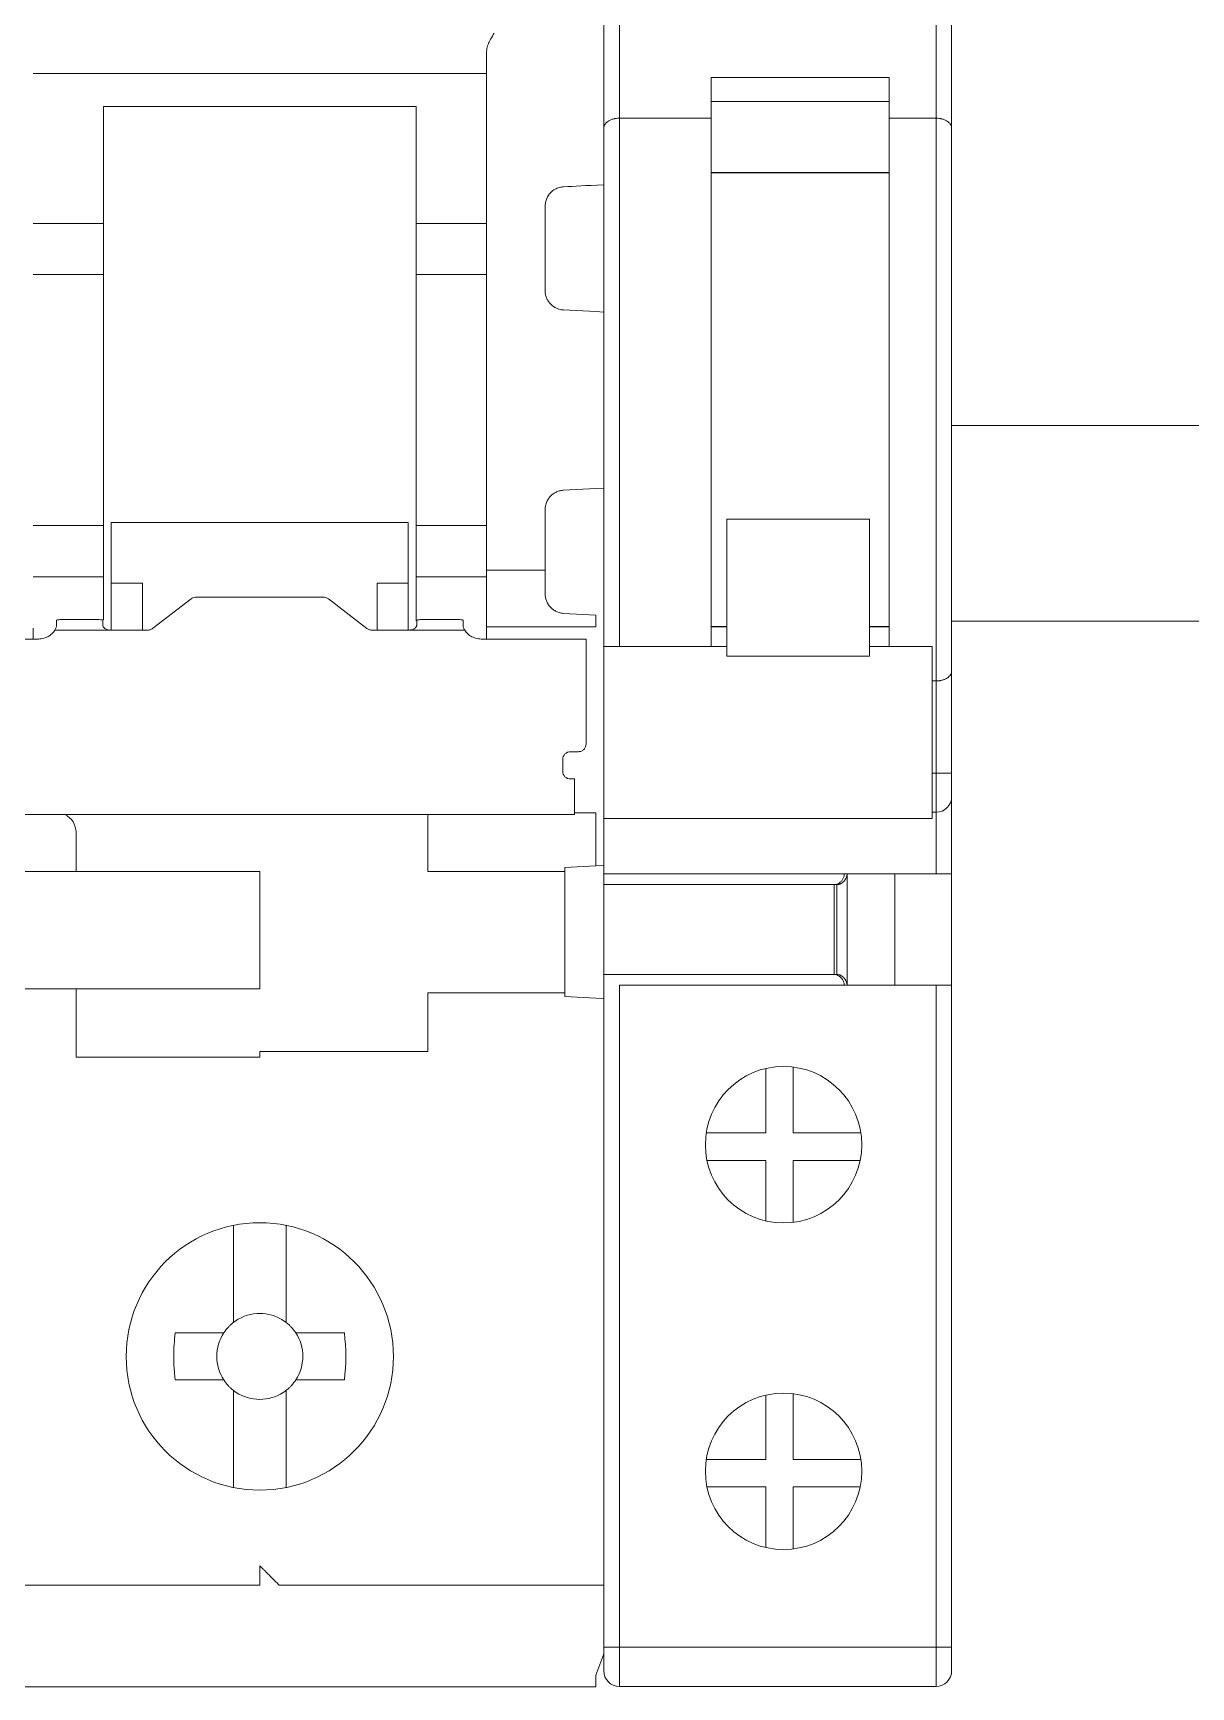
# Model space of a CAD drawing. Header units: millimetres. Extents: x 4137 to 6698, y 1400 to 3585.
# Drawn here: x 4704.85 to 4734.47, y 2326.03 to 2368.31 of the extents above; entities that cross this region are included whole.
import ezdxf

# ---------------------------------------------------------------- set-up
doc = ezdxf.new("R2010")
doc.units = ezdxf.units.MM
doc.layers.add('000-PI-Oprema', color=30, linetype='Continuous', lineweight=5)
doc.layers.add('002-PI-Kabelska kanalica', color=150, linetype='Continuous')

msp = doc.modelspace()

# ---------------------------------------------------------------- linework, layer by layer
at = {"layer": '000-PI-Oprema', "color": 0, "linetype": 'ByBlock', "lineweight": 0}
for p, q in [((4719.448, 2365.88), (4719.448, 2392.491)), ((4719.848, 2366.135), (4719.848, 2392.491)), ((4727.948, 2366.135), (4727.948, 2392.491)), ((4728.348, 2392.491), (4728.348, 2365.88)), ((4728.348, 2392.491), (4728.348, 2365.88)), ((4722.198, 2366.135), (4722.198, 2367.176)), ((4726.748, 2367.176), (4722.198, 2367.176)), ((4726.748, 2367.176), (4726.748, 2366.135)), ((4726.748, 2366.561), (4722.198, 2366.561)), ((4719.448, 2352.631), (4719.448, 2365.88)), ((4722.198, 2366.135), (4719.848, 2366.135)), ((4719.848, 2366.135), (4719.848, 2352.631)), ((4722.198, 2366.135), (4722.198, 2352.631)), ((4727.948, 2366.135), (4726.748, 2366.135)), ((4726.748, 2352.631), (4726.748, 2366.135)), ((4727.948, 2351.747), (4727.948, 2366.135)), ((4728.348, 2365.88), (4728.348, 2352.002)), ((4726.748, 2364.747), (4722.198, 2364.747)), ((4726.748, 2364.741), (4722.198, 2364.741)), ((4724.848, 2364.747), (4724.848, 2364.741)), ((4722.598, 2355.882), (4722.598, 2352.384)), ((4726.248, 2355.882), (4722.598, 2355.882)), ((4726.248, 2355.882), (4726.248, 2352.384)), ((4722.198, 2353.141), (4722.598, 2353.141)), ((4722.598, 2353.135), (4722.198, 2353.135)), ((4726.248, 2353.141), (4726.748, 2353.141)), ((4726.748, 2353.135), (4726.248, 2353.135)), ((4719.448, 2327.041), (4719.448, 2352.631)), ((4722.598, 2352.631), (4719.448, 2352.631)), ((4727.848, 2352.631), (4726.248, 2352.631)), ((4727.848, 2352.631), (4727.848, 2348.231)), ((4726.248, 2352.384), (4722.598, 2352.384)), ((4728.348, 2352.002), (4728.348, 2349.391)), ((4727.948, 2351.747), (4727.848, 2351.747)), ((4727.948, 2349.391), (4727.948, 2351.747)), ((4727.848, 2349.391), (4727.948, 2349.391)), ((4728.348, 2349.391), (4727.948, 2349.391)), ((4727.948, 2348.391), (4727.948, 2349.391)), ((4728.348, 2349.391), (4728.348, 2348.791)), ((4728.348, 2348.791), (4728.348, 2346.816)), ((4719.448, 2348.231), (4727.848, 2348.231)), ((4727.848, 2348.391), (4727.948, 2348.391)), ((4727.948, 2346.816), (4727.948, 2348.391)), ((4719.448, 2346.816), (4727.948, 2346.816)), ((4725.674, 2346.816), (4725.674, 2343.966)), ((4726.896, 2346.816), (4726.896, 2343.966)), ((4726.898, 2346.816), (4726.898, 2343.966)), ((4728.348, 2346.816), (4727.948, 2346.816)), ((4728.348, 2346.816), (4728.348, 2343.966)), ((4719.448, 2346.541), (4725.341, 2346.541)), ((4725.341, 2346.541), (4725.412, 2346.541)), ((4725.341, 2346.541), (4725.341, 2344.241)), ((4725.412, 2346.541), (4725.412, 2344.241)), ((4725.426, 2346.541), (4725.412, 2346.541)), ((4725.341, 2344.241), (4719.448, 2344.241)), ((4725.412, 2344.241), (4725.341, 2344.241)), ((4725.426, 2344.241), (4725.412, 2344.241)), ((4719.848, 2343.966), (4727.948, 2343.966)), ((4719.848, 2327.041), (4719.848, 2343.966)), ((4727.948, 2343.966), (4728.348, 2343.966)), ((4727.948, 2327.041), (4727.948, 2343.966)), ((4728.348, 2343.966), (4728.348, 2327.041)), ((4723.597, 2341.84), (4723.597, 2340.191)), ((4724.297, 2341.876), (4724.297, 2340.191)), ((4722.07, 2340.191), (4723.597, 2340.191)), ((4724.297, 2340.191), (4726.025, 2340.191)), ((4723.597, 2339.491), (4722.088, 2339.491)), ((4723.597, 2339.491), (4723.597, 2337.943)), ((4724.297, 2337.907), (4724.297, 2339.491)), ((4726.007, 2339.491), (4724.297, 2339.491)), ((4723.597, 2333.49), (4723.597, 2331.841)), ((4724.297, 2333.526), (4724.297, 2331.841)), ((4722.07, 2331.841), (4723.597, 2331.841)), ((4724.297, 2331.841), (4726.025, 2331.841)), ((4722.088, 2331.141), (4723.597, 2331.141)), ((4723.597, 2331.141), (4723.597, 2329.593)), ((4724.297, 2329.557), (4724.297, 2331.141)), ((4726.007, 2331.141), (4724.297, 2331.141)), ((4719.448, 2326.441), (4719.448, 2327.041)), ((4719.848, 2327.041), (4719.448, 2327.041)), ((4719.848, 2327.041), (4727.948, 2327.041)), ((4719.848, 2326.041), (4719.848, 2327.041)), ((4728.348, 2327.041), (4727.948, 2327.041)), ((4727.948, 2326.041), (4727.948, 2327.041)), ((4728.348, 2327.041), (4728.348, 2326.441)), ((4719.848, 2326.041), (4727.948, 2326.041))]:
    msp.add_line(p, q, dxfattribs=at)
at = {"layer": '000-PI-Oprema', "color": 0, "lineweight": 0}
for p, q in [((4716.448, 2367.28), (4704.848, 2367.28)), ((4706.648, 2365.61), (4706.648, 2366.434)), ((4714.648, 2366.434), (4706.648, 2366.434)), ((4714.648, 2366.434), (4714.648, 2365.61)), ((4706.648, 2365.61), (4706.648, 2363.445)), ((4714.648, 2363.445), (4714.648, 2365.61)), ((4719.448, 2364.052), (4719.448, 2361.178)), ((4704.848, 2363.445), (4706.648, 2363.445)), ((4706.648, 2363.445), (4706.648, 2362.135)), ((4714.648, 2362.135), (4714.648, 2363.445)), ((4714.648, 2363.445), (4716.448, 2363.445)), ((4706.648, 2362.135), (4704.848, 2362.135)), ((4706.648, 2362.135), (4706.648, 2355.722)), ((4714.648, 2355.722), (4714.648, 2362.135)), ((4716.448, 2362.135), (4714.648, 2362.135)), ((4718.422, 2361.232), (4719.248, 2361.189)), ((4719.248, 2361.189), (4719.448, 2361.178)), ((4719.248, 2356.668), (4718.422, 2356.625)), ((4719.448, 2356.679), (4719.248, 2356.668)), ((4719.448, 2356.679), (4719.448, 2355.505)), ((4704.848, 2355.722), (4706.648, 2355.722)), ((4706.648, 2355.722), (4706.648, 2354.412)), ((4706.848, 2354.248), (4706.848, 2355.799)), ((4706.848, 2355.799), (4714.448, 2355.799)), ((4714.448, 2355.799), (4714.448, 2354.248)), ((4714.648, 2355.8), (4714.643, 2355.8)), ((4714.648, 2354.412), (4714.648, 2355.722)), ((4714.648, 2355.722), (4716.448, 2355.722)), ((4706.648, 2354.412), (4704.848, 2354.412)), ((4706.648, 2354.412), (4706.648, 2353.308)), ((4714.648, 2353.287), (4714.648, 2354.412)), ((4714.648, 2354.412), (4716.448, 2354.412)), ((4717.948, 2354.578), (4716.448, 2354.578)), ((4706.848, 2354.248), (4707.648, 2354.248)), ((4706.848, 2353.046), (4706.848, 2354.248)), ((4707.648, 2354.248), (4707.648, 2353.046)), ((4713.648, 2354.248), (4714.448, 2354.248)), ((4713.648, 2353.046), (4713.648, 2354.248)), ((4714.448, 2354.248), (4714.448, 2353.046)), ((4707.906, 2353.091), (4708.889, 2353.844)), ((4709.031, 2353.889), (4712.265, 2353.889)), ((4712.406, 2353.844), (4713.389, 2353.091)), ((4718.422, 2353.475), (4719.248, 2353.432)), ((4704.848, 2353.099), (4704.848, 2352.817)), ((4705.447, 2353.223), (4705.447, 2353.302)), ((4706.431, 2353.319), (4705.647, 2353.319)), ((4706.631, 2353.302), (4706.631, 2353.223)), ((4714.665, 2353.223), (4714.665, 2353.302)), ((4715.648, 2353.319), (4714.865, 2353.319)), ((4715.848, 2353.302), (4715.848, 2353.223)), ((4716.448, 2352.828), (4716.448, 2353.251)), ((4719.248, 2353.132), (4716.448, 2353.132)), ((4698.748, 2352.817), (4704.947, 2352.817)), ((4705.406, 2353.046), (4706.831, 2353.046)), ((4707.765, 2353.046), (4706.831, 2353.046)), ((4714.465, 2353.046), (4713.531, 2353.046)), ((4715.89, 2353.046), (4714.465, 2353.046)), ((4716.348, 2352.817), (4718.998, 2352.817)), ((4718.998, 2352.817), (4718.998, 2352.204)), ((4718.998, 2350.138), (4718.998, 2351.547)), ((4718.398, 2349.74), (4718.398, 2349.441)), ((4718.798, 2349.939), (4718.598, 2349.939)), ((4718.598, 2349.241), (4718.698, 2349.241)), ((4718.698, 2349.152), (4718.698, 2349.241)), ((4719.448, 2349.545), (4719.448, 2349.378)), ((4719.448, 2349.228), (4719.448, 2347.031)), ((4689.098, 2348.331), (4714.598, 2348.331)), ((4714.598, 2348.33), (4718.698, 2348.33)), ((4714.948, 2348.33), (4714.948, 2346.878)), ((4719.248, 2348.378), (4718.698, 2348.378)), ((4719.248, 2348.378), (4719.248, 2347.02)), ((4705.948, 2346.878), (4705.948, 2347.878)), ((4702.848, 2346.878), (4705.948, 2346.878)), ((4706.348, 2346.878), (4705.948, 2346.878)), ((4710.648, 2346.878), (4706.348, 2346.878)), ((4710.648, 2343.878), (4710.648, 2346.878)), ((4715.348, 2346.878), (4714.948, 2346.878)), ((4715.348, 2346.878), (4718.448, 2346.878)), ((4718.448, 2346.978), (4719.248, 2347.02)), ((4718.448, 2346.878), (4718.448, 2346.978)), ((4718.448, 2343.778), (4718.448, 2346.878)), ((4719.448, 2347.031), (4719.248, 2347.02)), ((4719.448, 2347.031), (4719.448, 2343.626)), ((4719.453, 2344.578), (4719.448, 2344.578)), ((4705.948, 2343.878), (4702.848, 2343.878)), ((4705.948, 2342.128), (4705.948, 2343.878)), ((4705.948, 2343.878), (4706.348, 2343.878)), ((4706.348, 2343.878), (4710.648, 2343.878)), ((4715.348, 2343.778), (4714.948, 2343.778)), ((4714.948, 2342.278), (4714.948, 2343.778)), ((4715.348, 2343.778), (4718.448, 2343.778)), ((4718.448, 2343.678), (4718.448, 2343.778)), ((4719.248, 2343.636), (4718.448, 2343.678)), ((4719.448, 2343.626), (4719.248, 2343.636)), ((4719.448, 2343.626), (4719.448, 2329.478)), ((4710.648, 2342.128), (4705.948, 2342.128)), ((4710.648, 2342.278), (4710.648, 2342.128)), ((4710.648, 2342.278), (4714.948, 2342.278)), ((4719.448, 2339.978), (4719.453, 2339.978)), ((4709.973, 2337.829), (4709.973, 2337.755)), ((4711.323, 2337.755), (4711.323, 2337.829)), ((4709.973, 2337.755), (4709.973, 2335.635)), ((4711.323, 2335.347), (4711.323, 2337.755)), ((4708.484, 2335.078), (4709.342, 2335.078)), ((4712.812, 2335.078), (4711.954, 2335.078)), ((4709.342, 2333.878), (4708.484, 2333.878)), ((4712.812, 2333.878), (4711.954, 2333.878)), ((4709.973, 2333.322), (4709.973, 2331.202)), ((4711.323, 2331.202), (4711.323, 2333.322)), ((4709.973, 2331.202), (4709.973, 2331.128)), ((4711.323, 2331.128), (4711.323, 2331.202)), ((4719.448, 2329.478), (4719.448, 2326.878)), ((4710.648, 2328.628), (4701.848, 2328.628)), ((4719.448, 2328.628), (4711.148, 2328.628)), ((4719.448, 2326.878), (4719.248, 2326.328)), ((4706.848, 2326.028), (4702.048, 2326.028)), ((4706.848, 2326.028), (4714.468, 2326.028)), ((4719.248, 2326.028), (4714.468, 2326.028))]:
    msp.add_line(p, q, dxfattribs=at)
at = {"layer": '000-PI-Oprema', "color": 0, "linetype": 'ByBlock', "lineweight": 0}
for centre in [(4724.048, 2339.891), (4724.048, 2331.541)]:
    msp.add_circle(centre, 2, dxfattribs=at)
at = {"layer": '000-PI-Oprema', "color": 0, "lineweight": 0}
msp.add_circle((4710.648, 2334.478), 3.418, dxfattribs=at)
at = {"layer": '000-PI-Oprema', "color": 0, "linetype": 'ByBlock', "lineweight": 0}
for centre, start, end in [((4727.948, 2348.791), 270, 0), ((4719.848, 2326.441), 180, 270), ((4727.948, 2326.441), 270, 0)]:
    msp.add_arc(centre, 0.4, start, end, dxfattribs=at)
at = {"layer": '000-PI-Oprema', "color": 0, "lineweight": 0}
for centre, radius, start, end in [((4705.448, 2347.878), 0.5, 0, 64.7859), ((4710.648, 2334.478), 1.1, 123.0557, 133.0681), ((4710.648, 2334.478), 1.1, 46.9319, 56.9443), ((4710.648, 2334.478), 1.1, 136.9319, 146.9443), ((4710.648, 2334.478), 1.1, 135, 136.9319), ((4710.648, 2334.478), 1.1, 133.0681, 135), ((4710.648, 2334.478), 1.1, 45, 46.9319), ((4710.648, 2334.478), 1.1, 43.0681, 45), ((4710.648, 2334.478), 1.1, 33.0557, 43.0681), ((4710.648, 2334.478), 1.1, 213.0557, 223.0681), ((4710.648, 2334.478), 1.1, 223.0681, 225), ((4710.648, 2334.478), 1.1, 225, 226.9319), ((4710.648, 2334.478), 1.1, 226.9319, 236.9443), ((4710.648, 2334.478), 1.1, 303.0557, 313.0681), ((4710.648, 2334.478), 1.1, 313.0681, 315), ((4710.648, 2334.478), 1.1, 315, 316.9319), ((4710.648, 2334.478), 1.1, 316.9319, 326.9443)]:
    msp.add_arc(centre, radius, start, end, dxfattribs=at)
for points, knots in [([(4716.448, 2367.821), (4716.449, 2367.842), (4716.451, 2367.886), (4716.465, 2367.952), (4716.487, 2368.018), (4716.516, 2368.085), (4716.567, 2368.184), (4716.614, 2368.259), (4716.648, 2368.311)], [0, 0, 0, 0, 0.117336, 0.242611, 0.377617, 0.505972, 0.652001, 1, 1, 1, 1]), ([(4719.448, 2368.311), (4719.448, 2368.279), (4719.448, 2368.215), (4719.448, 2368.119), (4719.448, 2368.024), (4719.448, 2367.897), (4719.448, 2367.741), (4719.448, 2367.565), (4719.448, 2367.405), (4719.448, 2367.268), (4719.448, 2367.152), (4719.448, 2367.097), (4719.448, 2367.07)], [0, 0, 0, 0, 0.061391, 0.122427, 0.18342, 0.24468, 0.372209, 0.500076, 0.627605, 0.755472, 0.877481, 1, 1, 1, 1]), ([(4716.448, 2367.667), (4716.448, 2367.677), (4716.448, 2367.696), (4716.448, 2367.733), (4716.448, 2367.774), (4716.448, 2367.806), (4716.448, 2367.821)], [0, 0, 0, 0, 0.251193, 0.5, 0.748807, 1, 1, 1, 1]), ([(4716.448, 2364.606), (4716.448, 2364.689), (4716.448, 2364.856), (4716.448, 2365.097), (4716.448, 2365.332), (4716.448, 2365.559), (4716.448, 2365.779), (4716.448, 2365.992), (4716.448, 2366.198), (4716.448, 2366.462), (4716.448, 2366.771), (4716.448, 2367.108), (4716.448, 2367.411), (4716.448, 2367.582), (4716.448, 2367.667)], [0, 0, 0, 0, 0.062754, 0.125301, 0.187708, 0.250043, 0.312375, 0.374772, 0.437302, 0.500033, 0.625237, 0.749935, 0.874674, 1, 1, 1, 1]), ([(4719.448, 2367.07), (4719.448, 2367.033), (4719.448, 2366.959), (4719.448, 2366.839), (4719.448, 2366.713), (4719.448, 2366.579), (4719.448, 2366.437), (4719.448, 2366.288), (4719.448, 2366.132), (4719.448, 2365.914), (4719.448, 2365.626), (4719.448, 2365.254), (4719.448, 2364.858), (4719.448, 2364.576), (4719.448, 2364.434)], [0, 0, 0, 0, 0.062728, 0.125272, 0.18769, 0.250045, 0.312396, 0.374803, 0.437328, 0.500029, 0.625194, 0.749922, 0.874696, 1, 1, 1, 1]), ([(4716.448, 2363.212), (4716.448, 2363.283), (4716.448, 2363.425), (4716.448, 2363.633), (4716.448, 2363.837), (4716.448, 2364.037), (4716.448, 2364.231), (4716.448, 2364.422), (4716.448, 2364.544), (4716.448, 2364.606)], [0, 0, 0, 0, 0.143512, 0.28637, 0.428834, 0.571166, 0.71363, 0.856488, 1, 1, 1, 1]), ([(4718.422, 2364.382), (4718.403, 2364.38), (4718.366, 2364.377), (4718.31, 2364.364), (4718.254, 2364.345), (4718.2, 2364.318), (4718.147, 2364.284), (4718.092, 2364.237), (4718.035, 2364.17), (4717.986, 2364.083), (4717.954, 2363.984), (4717.95, 2363.916), (4717.948, 2363.882)], [0, 0, 0, 0, 0.067869, 0.138425, 0.211987, 0.288836, 0.369219, 0.453352, 0.573685, 0.721104, 0.860335, 1, 1, 1, 1]), ([(4717.948, 2363.882), (4717.948, 2363.817), (4717.948, 2363.685), (4717.948, 2363.484), (4717.948, 2363.347), (4717.948, 2363.279)], [0, 0, 0, 0, 0.333419, 0.666581, 1, 1, 1, 1]), ([(4716.448, 2354.645), (4716.448, 2354.759), (4716.448, 2354.987), (4716.448, 2355.332), (4716.448, 2355.68), (4716.448, 2356.031), (4716.448, 2356.384), (4716.448, 2356.981), (4716.448, 2357.828), (4716.448, 2358.928), (4716.448, 2360.028), (4716.448, 2360.995), (4716.448, 2361.827), (4716.448, 2362.527), (4716.448, 2362.983), (4716.448, 2363.212)], [0, 0, 0, 0, 0.041431, 0.082793, 0.124119, 0.165441, 0.206793, 0.248207, 0.374079, 0.500012, 0.625883, 0.751817, 0.834548, 0.917188, 1, 1, 1, 1]), ([(4717.948, 2363.279), (4717.948, 2363.177), (4717.948, 2362.974), (4717.948, 2362.667), (4717.948, 2362.357), (4717.948, 2362.046), (4717.948, 2361.836), (4717.948, 2361.731)], [0, 0, 0, 0, 0.200123, 0.400061, 0.599939, 0.799877, 1, 1, 1, 1]), ([(4718.422, 2361.232), (4718.401, 2361.234), (4718.359, 2361.238), (4718.298, 2361.253), (4718.229, 2361.279), (4718.156, 2361.321), (4718.084, 2361.384), (4718.025, 2361.458), (4717.981, 2361.544), (4717.953, 2361.636), (4717.949, 2361.699), (4717.948, 2361.731)], [0, 0, 0, 0, 0.082209, 0.16366, 0.245689, 0.369303, 0.493372, 0.618767, 0.744744, 0.872104, 1, 1, 1, 1]), ([(4719.448, 2361.178), (4719.448, 2361.072), (4719.448, 2360.86), (4719.448, 2360.54), (4719.448, 2360.219), (4719.448, 2359.897), (4719.448, 2359.575), (4719.448, 2359.252), (4719.448, 2358.848), (4719.448, 2358.363), (4719.448, 2357.799), (4719.448, 2357.236), (4719.448, 2356.865), (4719.448, 2356.679)], [0, 0, 0, 0, 0.071572, 0.143012, 0.214372, 0.285701, 0.357051, 0.428472, 0.500015, 0.625079, 0.749917, 0.8748, 1, 1, 1, 1]), ([(4717.948, 2356.125), (4717.948, 2356.147), (4717.95, 2356.189), (4717.963, 2356.252), (4717.986, 2356.323), (4718.025, 2356.398), (4718.084, 2356.473), (4718.156, 2356.536), (4718.238, 2356.582), (4718.328, 2356.615), (4718.39, 2356.621), (4718.422, 2356.625)], [0, 0, 0, 0, 0.085573, 0.170275, 0.255463, 0.381339, 0.506835, 0.630803, 0.754517, 0.877108, 1, 1, 1, 1]), ([(4717.948, 2356.125), (4717.948, 2356.021), (4717.948, 2355.811), (4717.948, 2355.5), (4717.948, 2355.19), (4717.948, 2354.882), (4717.948, 2354.679), (4717.948, 2354.578)], [0, 0, 0, 0, 0.200123, 0.400061, 0.599939, 0.799877, 1, 1, 1, 1]), ([(4719.448, 2355.528), (4719.448, 2355.514), (4719.448, 2355.486), (4719.448, 2355.264), (4719.448, 2354.916), (4719.448, 2354.459), (4719.448, 2354.076), (4719.448, 2353.805)], [0, 0, 0, 0, 0.201961, 0.403921, 0.605881, 0.807842, 1, 1, 1, 1]), ([(4716.448, 2353.251), (4716.448, 2353.313), (4716.448, 2353.435), (4716.448, 2353.626), (4716.448, 2353.82), (4716.448, 2354.02), (4716.448, 2354.223), (4716.448, 2354.432), (4716.448, 2354.574), (4716.448, 2354.645)], [0, 0, 0, 0, 0.143512, 0.28637, 0.428834, 0.571166, 0.71363, 0.856488, 1, 1, 1, 1]), ([(4717.948, 2354.578), (4717.948, 2354.51), (4717.948, 2354.373), (4717.948, 2354.171), (4717.948, 2354.04), (4717.948, 2353.974)], [0, 0, 0, 0, 0.333419, 0.666581, 1, 1, 1, 1]), ([(4718.422, 2353.475), (4718.402, 2353.477), (4718.364, 2353.48), (4718.307, 2353.493), (4718.242, 2353.517), (4718.17, 2353.555), (4718.096, 2353.615), (4718.033, 2353.689), (4717.985, 2353.777), (4717.954, 2353.873), (4717.95, 2353.941), (4717.948, 2353.974)], [0, 0, 0, 0, 0.070997, 0.142096, 0.214572, 0.332081, 0.453288, 0.585757, 0.721078, 0.860541, 1, 1, 1, 1]), ([(4705.447, 2353.173), (4705.447, 2353.164), (4705.446, 2353.147), (4705.438, 2353.116), (4705.425, 2353.083), (4705.412, 2353.059), (4705.406, 2353.046)], [0, 0, 0, 0, 0.256458, 0.506841, 0.753776, 1, 1, 1, 1]), ([(4705.447, 2353.302), (4705.447, 2353.306), (4705.469, 2353.311), (4705.543, 2353.317), (4705.595, 2353.319), (4705.647, 2353.319)], [0, 0, 0, 0, 0.5, 0.5, 1, 1, 1, 1]), ([(4706.631, 2353.302), (4706.63, 2353.303), (4706.628, 2353.305), (4706.617, 2353.308), (4706.598, 2353.311), (4706.565, 2353.315), (4706.51, 2353.318), (4706.457, 2353.319), (4706.431, 2353.319)], [0, 0, 0, 0, 0.128148, 0.251094, 0.373747, 0.501054, 0.748354, 1, 1, 1, 1]), ([(4706.831, 2353.046), (4706.817, 2353.047), (4706.79, 2353.048), (4706.752, 2353.057), (4706.717, 2353.071), (4706.677, 2353.096), (4706.638, 2353.133), (4706.633, 2353.16), (4706.631, 2353.173)], [0, 0, 0, 0, 0.128818, 0.251822, 0.37424, 0.501366, 0.746636, 1, 1, 1, 1]), ([(4707.906, 2353.091), (4707.896, 2353.085), (4707.877, 2353.071), (4707.842, 2353.057), (4707.804, 2353.048), (4707.778, 2353.047), (4707.765, 2353.046)], [0, 0, 0, 0, 0.25487, 0.5, 0.74513, 1, 1, 1, 1]), ([(4713.531, 2353.046), (4713.517, 2353.047), (4713.491, 2353.048), (4713.453, 2353.057), (4713.419, 2353.071), (4713.399, 2353.085), (4713.389, 2353.091)], [0, 0, 0, 0, 0.25487, 0.5, 0.74513, 1, 1, 1, 1]), ([(4714.665, 2353.173), (4714.664, 2353.166), (4714.663, 2353.154), (4714.652, 2353.132), (4714.634, 2353.111), (4714.601, 2353.083), (4714.545, 2353.053), (4714.492, 2353.049), (4714.465, 2353.046)], [0, 0, 0, 0, 0.130698, 0.254597, 0.376443, 0.501216, 0.749391, 1, 1, 1, 1]), ([(4714.665, 2353.302), (4714.665, 2353.306), (4714.686, 2353.311), (4714.76, 2353.317), (4714.812, 2353.319), (4714.865, 2353.319)], [0, 0, 0, 0, 0.5, 0.5, 1, 1, 1, 1]), ([(4715.848, 2353.302), (4715.847, 2353.303), (4715.846, 2353.305), (4715.834, 2353.308), (4715.816, 2353.311), (4715.782, 2353.315), (4715.727, 2353.318), (4715.675, 2353.319), (4715.648, 2353.319)], [0, 0, 0, 0, 0.128148, 0.251094, 0.373747, 0.501054, 0.748354, 1, 1, 1, 1]), ([(4715.89, 2353.046), (4715.883, 2353.059), (4715.87, 2353.083), (4715.858, 2353.116), (4715.849, 2353.147), (4715.848, 2353.164), (4715.848, 2353.173)], [0, 0, 0, 0, 0.246224, 0.493159, 0.743542, 1, 1, 1, 1]), ([(4719.448, 2353.423), (4719.448, 2353.351), (4719.448, 2353.209), (4719.448, 2353.002), (4719.448, 2352.801), (4719.448, 2352.606), (4719.448, 2352.417), (4719.448, 2352.235), (4719.448, 2352.058), (4719.448, 2351.832), (4719.448, 2351.565), (4719.448, 2351.275), (4719.448, 2351.012), (4719.448, 2350.862), (4719.448, 2350.787)], [0, 0, 0, 0, 0.062728, 0.125272, 0.18769, 0.250045, 0.312396, 0.374803, 0.437328, 0.500029, 0.625194, 0.749922, 0.874696, 1, 1, 1, 1]), ([(4705.406, 2353.046), (4705.395, 2353.03), (4705.374, 2352.996), (4705.331, 2352.951), (4705.28, 2352.912), (4705.204, 2352.867), (4705.093, 2352.826), (4704.996, 2352.82), (4704.947, 2352.817)], [0, 0, 0, 0, 0.126929, 0.250928, 0.374602, 0.500576, 0.748126, 1, 1, 1, 1]), ([(4716.348, 2352.817), (4716.323, 2352.817), (4716.275, 2352.819), (4716.204, 2352.831), (4716.137, 2352.851), (4716.053, 2352.887), (4715.959, 2352.948), (4715.913, 2353.013), (4715.89, 2353.046)], [0, 0, 0, 0, 0.126929, 0.250928, 0.374602, 0.500576, 0.748126, 1, 1, 1, 1]), ([(4719.448, 2350.787), (4719.448, 2350.774), (4719.448, 2350.748), (4719.448, 2350.7), (4719.448, 2350.647), (4719.448, 2350.568), (4719.448, 2350.452), (4719.448, 2350.293), (4719.448, 2350.116), (4719.448, 2349.93), (4719.448, 2349.738), (4719.448, 2349.61), (4719.448, 2349.545)], [0, 0, 0, 0, 0.061391, 0.122427, 0.18342, 0.24468, 0.372209, 0.500076, 0.627605, 0.755472, 0.877481, 1, 1, 1, 1]), ([(4718.798, 2349.939), (4718.811, 2349.94), (4718.837, 2349.941), (4718.875, 2349.953), (4718.91, 2349.971), (4718.949, 2350.004), (4718.99, 2350.059), (4718.995, 2350.112), (4718.998, 2350.138)], [0, 0, 0, 0, 0.128148, 0.251094, 0.373747, 0.501054, 0.748354, 1, 1, 1, 1]), ([(4718.598, 2349.939), (4718.545, 2349.939), (4718.493, 2349.917), (4718.419, 2349.844), (4718.398, 2349.792), (4718.398, 2349.74)], [0, 0, 0, 0, 0.5, 0.5, 1, 1, 1, 1]), ([(4718.398, 2349.441), (4718.398, 2349.389), (4718.419, 2349.337), (4718.493, 2349.263), (4718.545, 2349.241), (4718.598, 2349.241)], [0, 0, 0, 0, 0.5, 0.5, 1, 1, 1, 1]), ([(4719.448, 2349.378), (4719.448, 2349.365), (4719.448, 2349.339), (4719.448, 2349.302), (4719.448, 2349.266), (4719.448, 2349.235), (4719.448, 2349.23), (4719.448, 2349.228)], [0, 0, 0, 0, 0.169382, 0.332374, 0.500748, 0.7482, 1, 1, 1, 1]), ([(4718.698, 2349.152), (4718.698, 2349.035), (4718.698, 2348.803), (4718.698, 2348.526), (4718.698, 2348.353), (4718.698, 2348.346), (4718.698, 2348.33)], [0, 0, 0, 0, 0.264619, 0.529237, 0.793855, 1, 1, 1, 1]), ([(4711.248, 2335.4), (4711.159, 2335.458), (4711.061, 2335.503), (4710.858, 2335.563), (4710.754, 2335.578), (4710.542, 2335.578), (4710.437, 2335.563), (4710.286, 2335.518), (4710.236, 2335.499), (4710.163, 2335.466), (4710.139, 2335.454), (4710.104, 2335.435), (4710.093, 2335.428), (4710.076, 2335.418), (4710.067, 2335.413), (4710.059, 2335.408), (4710.053, 2335.404), (4710.049, 2335.403), (4710.048, 2335.4)], [0, 0, 0, 0, 0.25, 0.25, 0.5, 0.5, 0.75, 0.75, 0.875, 0.875, 0.9375, 0.9375, 0.96875, 0.96875, 0.984375, 0.992187, 0.992187, 1, 1, 1, 1]), ([(4708.484, 2335.078), (4708.46, 2334.879), (4708.448, 2334.679), (4708.448, 2334.378), (4708.451, 2334.278), (4708.46, 2334.128), (4708.464, 2334.078), (4708.47, 2334.003), (4708.474, 2333.966), (4708.479, 2333.922), (4708.481, 2333.9), (4708.482, 2333.891), (4708.483, 2333.885), (4708.485, 2333.881), (4708.484, 2333.878)], [0, 0, 0, 0, 0.5, 0.5, 0.75, 0.75, 0.875, 0.875, 0.9375, 0.96875, 0.984375, 0.992188, 0.992188, 1, 1, 1, 1]), ([(4709.726, 2335.078), (4709.61, 2334.9), (4709.548, 2334.692), (4709.548, 2334.266), (4709.61, 2334.057), (4709.726, 2333.879)], [0, 0, 0, 0, 0.5, 0.5, 1, 1, 1, 1]), ([(4711.57, 2333.878), (4711.686, 2334.057), (4711.748, 2334.266), (4711.748, 2334.689), (4711.687, 2334.9), (4711.57, 2335.079)], [0, 0, 0, 0, 0.5, 0.5, 1, 1, 1, 1]), ([(4710.048, 2333.556), (4710.226, 2333.441), (4710.434, 2333.379), (4710.858, 2333.378), (4711.07, 2333.441), (4711.248, 2333.556)], [0, 0, 0, 0, 0.5, 0.5, 1, 1, 1, 1]), ([(4710.648, 2329.128), (4710.648, 2329.107), (4710.648, 2329.065), (4710.648, 2329.004), (4710.648, 2328.932), (4710.648, 2328.852), (4710.648, 2328.773), (4710.648, 2328.708), (4710.648, 2328.662), (4710.648, 2328.634), (4710.648, 2328.63), (4710.648, 2328.628)], [0, 0, 0, 0, 0.080758, 0.160392, 0.240099, 0.368585, 0.500066, 0.628554, 0.760036, 0.877963, 1, 1, 1, 1]), ([(4710.648, 2329.128), (4710.668, 2329.108), (4710.706, 2329.07), (4710.758, 2329.018), (4710.802, 2328.974), (4710.859, 2328.917), (4710.926, 2328.85), (4711.003, 2328.773), (4711.066, 2328.71), (4711.112, 2328.663), (4711.142, 2328.634), (4711.146, 2328.63), (4711.148, 2328.628)], [0, 0, 0, 0, 0.090531, 0.16862, 0.234268, 0.287481, 0.430984, 0.554468, 0.680793, 0.795506, 0.900919, 1, 1, 1, 1]), ([(4719.248, 2326.028), (4719.248, 2326.028), (4719.248, 2326.082), (4719.248, 2326.219), (4719.248, 2326.271), (4719.248, 2326.328)], [0, 0, 0, 0, 0.5, 0.5, 0.737757, 0.737757, 0.737757, 0.737757])]:
    msp.add_open_spline(points, degree=3, knots=knots, dxfattribs=at)
at = {"layer": '000-PI-Oprema', "color": 0, "linetype": 'ByBlock', "lineweight": 0}
for points, knots in [([(4719.448, 2365.88), (4719.448, 2365.884), (4719.448, 2365.888), (4719.448, 2365.896), (4719.45, 2365.907), (4719.452, 2365.919), (4719.459, 2365.942), (4719.465, 2365.957), (4719.478, 2365.979), (4719.483, 2365.986), (4719.494, 2366.001), (4719.506, 2366.015), (4719.52, 2366.028), (4719.536, 2366.041), (4719.544, 2366.047), (4719.57, 2366.065), (4719.59, 2366.077), (4719.623, 2366.092), (4719.634, 2366.096), (4719.658, 2366.105), (4719.682, 2366.113), (4719.708, 2366.119), (4719.728, 2366.123), (4719.735, 2366.125), (4719.749, 2366.127), (4719.756, 2366.128), (4719.79, 2366.133), (4719.819, 2366.135), (4719.848, 2366.135)], [0, 0, 0, 0, 0.03125, 0.03125, 0.0625, 0.125, 0.125, 0.25, 0.25, 0.3125, 0.3125, 0.375, 0.4375, 0.4375, 0.5, 0.5, 0.625, 0.625, 0.6875, 0.6875, 0.75, 0.8125, 0.8125, 0.84375, 0.84375, 0.875, 0.875, 1, 1, 1, 1]), ([(4727.948, 2366.135), (4727.977, 2366.135), (4728.005, 2366.133), (4728.04, 2366.128), (4728.047, 2366.127), (4728.06, 2366.125), (4728.067, 2366.123), (4728.087, 2366.119), (4728.113, 2366.113), (4728.138, 2366.105), (4728.161, 2366.096), (4728.173, 2366.092), (4728.205, 2366.077), (4728.225, 2366.065), (4728.251, 2366.047), (4728.26, 2366.041), (4728.275, 2366.028), (4728.289, 2366.015), (4728.301, 2366.001), (4728.312, 2365.986), (4728.317, 2365.979), (4728.33, 2365.957), (4728.337, 2365.942), (4728.343, 2365.919), (4728.346, 2365.907), (4728.347, 2365.896), (4728.348, 2365.888), (4728.348, 2365.884), (4728.348, 2365.88)], [0, 0, 0, 0, 0.125, 0.125, 0.15625, 0.15625, 0.1875, 0.1875, 0.25, 0.3125, 0.3125, 0.375, 0.375, 0.5, 0.5, 0.5625, 0.5625, 0.625, 0.6875, 0.6875, 0.75, 0.75, 0.875, 0.875, 0.9375, 0.96875, 0.96875, 1, 1, 1, 1]), ([(4727.948, 2351.747), (4727.977, 2351.747), (4728.005, 2351.749), (4728.04, 2351.754), (4728.047, 2351.755), (4728.06, 2351.757), (4728.067, 2351.759), (4728.087, 2351.763), (4728.113, 2351.769), (4728.138, 2351.777), (4728.161, 2351.786), (4728.173, 2351.791), (4728.205, 2351.806), (4728.225, 2351.817), (4728.251, 2351.835), (4728.26, 2351.841), (4728.275, 2351.854), (4728.289, 2351.868), (4728.301, 2351.882), (4728.312, 2351.896), (4728.317, 2351.903), (4728.33, 2351.925), (4728.337, 2351.94), (4728.343, 2351.963), (4728.346, 2351.975), (4728.347, 2351.986), (4728.348, 2351.994), (4728.348, 2351.998), (4728.348, 2352.002)], [0, 0, 0, 0, 0.125, 0.125, 0.15625, 0.15625, 0.1875, 0.1875, 0.25, 0.3125, 0.3125, 0.375, 0.375, 0.5, 0.5, 0.5625, 0.5625, 0.625, 0.6875, 0.6875, 0.75, 0.75, 0.875, 0.875, 0.9375, 0.96875, 0.96875, 1, 1, 1, 1]), ([(4725.347, 2346.541), (4725.367, 2346.541), (4725.408, 2346.548), (4725.469, 2346.577), (4725.525, 2346.624), (4725.569, 2346.686), (4725.595, 2346.752), (4725.603, 2346.797), (4725.605, 2346.816)], [0, 0, 0, 0, 0.175586, 0.351172, 0.526758, 0.702344, 0.87793, 1, 1, 1, 1]), ([(4725.673, 2346.816), (4725.672, 2346.804), (4725.67, 2346.792), (4725.666, 2346.77), (4725.664, 2346.76), (4725.658, 2346.741), (4725.655, 2346.731), (4725.643, 2346.703), (4725.634, 2346.685), (4725.618, 2346.66), (4725.612, 2346.652), (4725.6, 2346.636), (4725.588, 2346.622), (4725.575, 2346.609), (4725.561, 2346.596), (4725.554, 2346.591), (4725.533, 2346.575), (4725.518, 2346.567), (4725.497, 2346.557), (4725.49, 2346.554), (4725.476, 2346.549), (4725.469, 2346.547), (4725.45, 2346.542), (4725.438, 2346.541), (4725.426, 2346.541)], [0, 0, 0, 0, 0.07828, 0.07828, 0.144117, 0.144117, 0.209954, 0.209954, 0.341628, 0.341628, 0.407465, 0.407465, 0.473303, 0.53914, 0.53914, 0.604977, 0.604977, 0.736651, 0.736651, 0.802488, 0.802488, 0.868326, 0.868326, 1, 1, 1, 1]), ([(4725.605, 2343.966), (4725.603, 2343.985), (4725.595, 2344.03), (4725.569, 2344.096), (4725.525, 2344.158), (4725.469, 2344.205), (4725.408, 2344.235), (4725.367, 2344.241), (4725.347, 2344.241)], [0, 0, 0, 0, 0.122057, 0.297646, 0.473234, 0.648823, 0.824411, 1, 1, 1, 1]), ([(4725.426, 2344.241), (4725.438, 2344.241), (4725.45, 2344.24), (4725.469, 2344.235), (4725.476, 2344.233), (4725.49, 2344.228), (4725.497, 2344.226), (4725.518, 2344.216), (4725.533, 2344.207), (4725.554, 2344.192), (4725.561, 2344.186), (4725.575, 2344.174), (4725.588, 2344.161), (4725.6, 2344.146), (4725.612, 2344.131), (4725.618, 2344.122), (4725.634, 2344.097), (4725.643, 2344.08), (4725.655, 2344.051), (4725.658, 2344.042), (4725.664, 2344.022), (4725.666, 2344.012), (4725.67, 2343.99), (4725.672, 2343.978), (4725.673, 2343.966)], [0, 0, 0, 0, 0.131674, 0.131674, 0.197511, 0.197511, 0.263348, 0.263348, 0.395022, 0.395022, 0.46086, 0.46086, 0.526697, 0.592534, 0.592534, 0.658371, 0.658371, 0.790045, 0.790045, 0.855882, 0.855882, 0.921719, 0.921719, 1, 1, 1, 1])]:
    msp.add_open_spline(points, degree=3, knots=knots, dxfattribs=at)
at = {"layer": '000-PI-Oprema', "color": 0, "lineweight": 0}
for points in [[(4718.422, 2364.382), (4718.697, 2364.396), (4718.972, 2364.411), (4719.448, 2364.434)], [(4719.448, 2364.052), (4719.448, 2364.283), (4719.448, 2364.419), (4719.448, 2364.434)], [(4708.889, 2353.844), (4708.926, 2353.873), (4708.978, 2353.889), (4709.031, 2353.889)], [(4712.265, 2353.889), (4712.317, 2353.889), (4712.369, 2353.873), (4712.406, 2353.844)], [(4719.448, 2353.423), (4719.448, 2353.438), (4719.448, 2353.574), (4719.448, 2353.805)], [(4705.447, 2353.223), (4705.447, 2353.218), (4705.447, 2353.201), (4705.447, 2353.173)], [(4706.631, 2353.173), (4706.631, 2353.201), (4706.631, 2353.218), (4706.631, 2353.223)], [(4714.665, 2353.223), (4714.665, 2353.218), (4714.665, 2353.201), (4714.665, 2353.173)], [(4715.848, 2353.173), (4715.848, 2353.201), (4715.848, 2353.218), (4715.848, 2353.223)], [(4719.248, 2353.132), (4719.248, 2353.229), (4719.248, 2353.33), (4719.248, 2353.432)], [(4718.998, 2351.547), (4718.998, 2351.782), (4718.998, 2352.023), (4718.998, 2352.204)], [(4709.973, 2335.635), (4709.973, 2335.597), (4709.973, 2335.558), (4709.973, 2335.347)], [(4709.342, 2335.078), (4709.465, 2335.078), (4709.592, 2335.078), (4709.726, 2335.078)], [(4711.954, 2335.078), (4711.83, 2335.078), (4711.704, 2335.078), (4711.57, 2335.078)], [(4712.812, 2335.078), (4712.86, 2334.68), (4712.86, 2334.277), (4712.812, 2333.878)], [(4709.342, 2333.878), (4709.465, 2333.878), (4709.592, 2333.878), (4709.726, 2333.878)], [(4709.973, 2333.61), (4709.973, 2333.399), (4709.973, 2333.36), (4709.973, 2333.322)], [(4711.323, 2333.61), (4711.323, 2333.399), (4711.323, 2333.36), (4711.323, 2333.322)], [(4711.57, 2333.878), (4711.704, 2333.878), (4711.83, 2333.878), (4711.954, 2333.878)]]:
    msp.add_open_spline(points, degree=3, dxfattribs=at)
at = {"layer": '002-PI-Kabelska kanalica', "color": 0, "linetype": 'ByBlock', "lineweight": 0, "ltscale": 0.25}
for p, q in [((4728.348, 2358.278), (4958.689, 2358.278)), ((4960.088, 2353.278), (4728.348, 2353.278))]:
    msp.add_line(p, q, dxfattribs=at)

doc.saveas('drawing.dxf')
